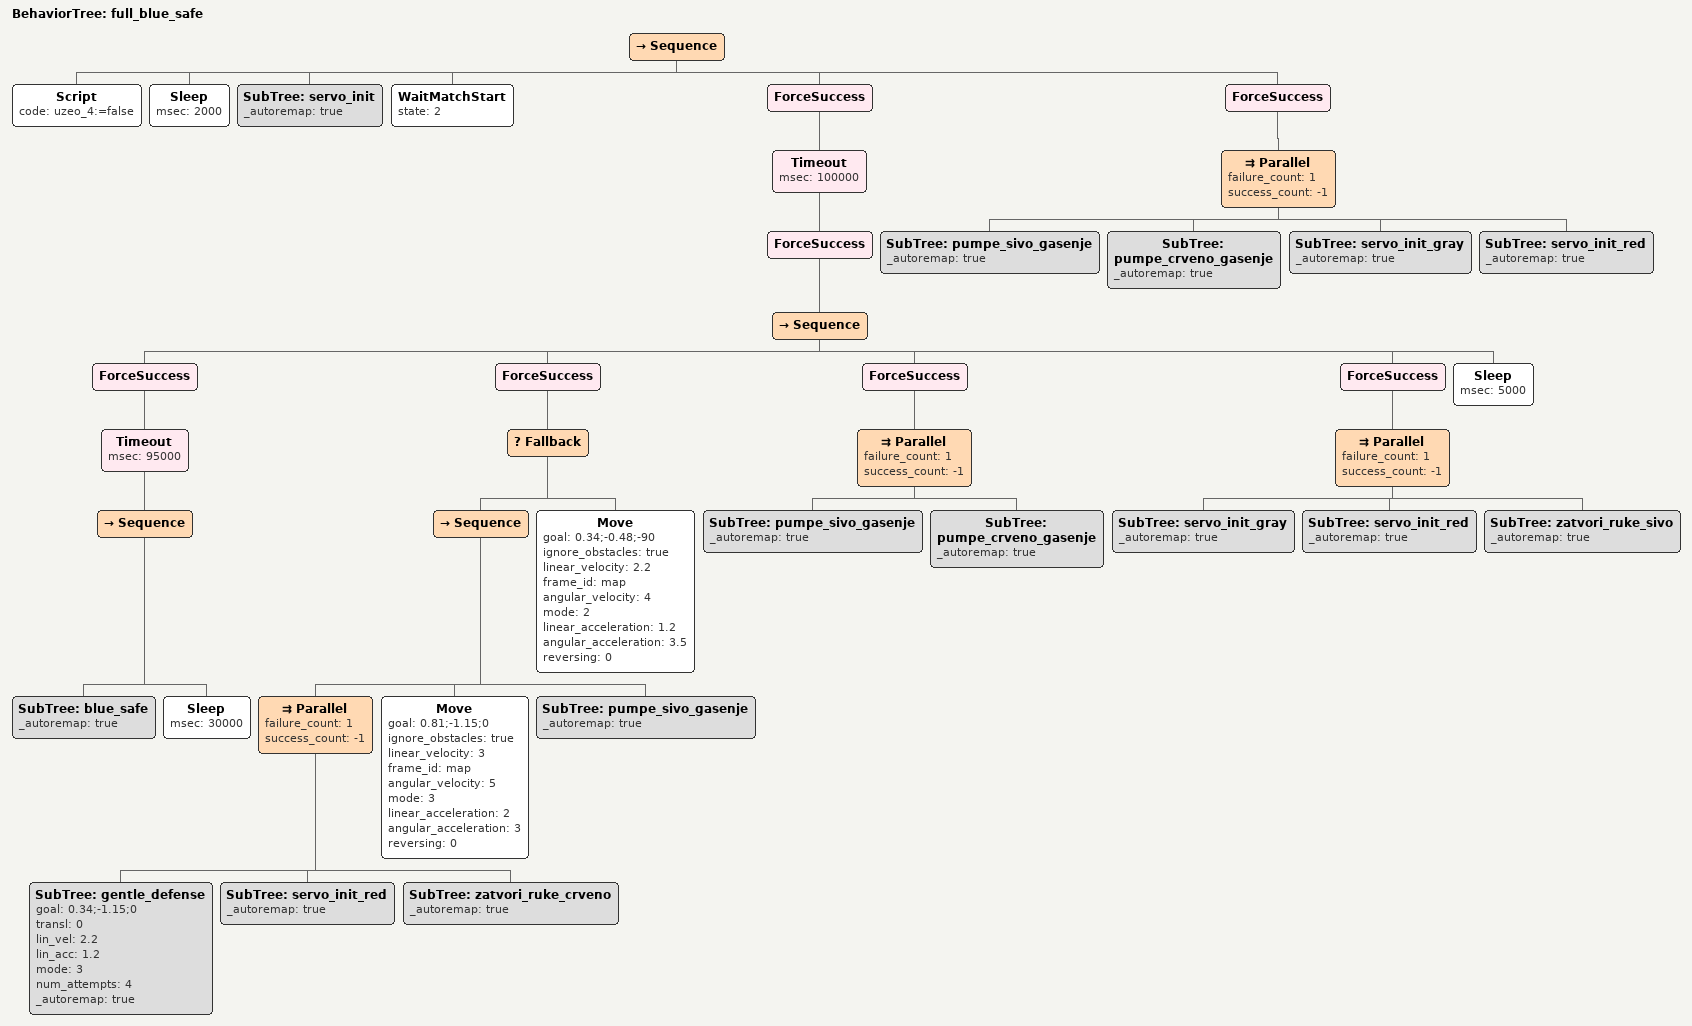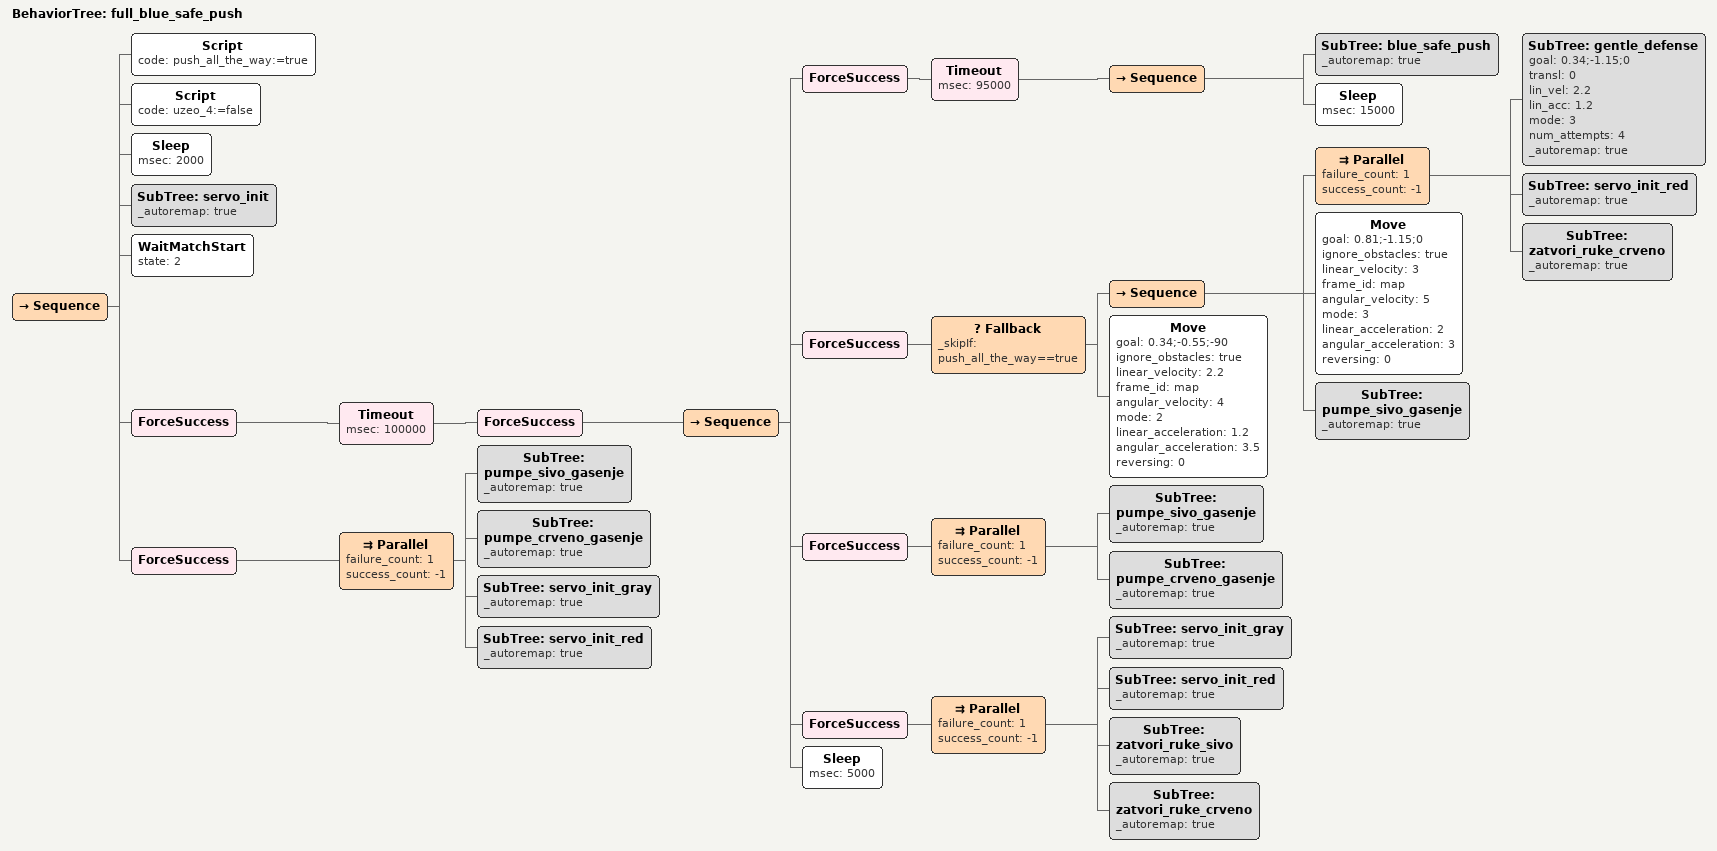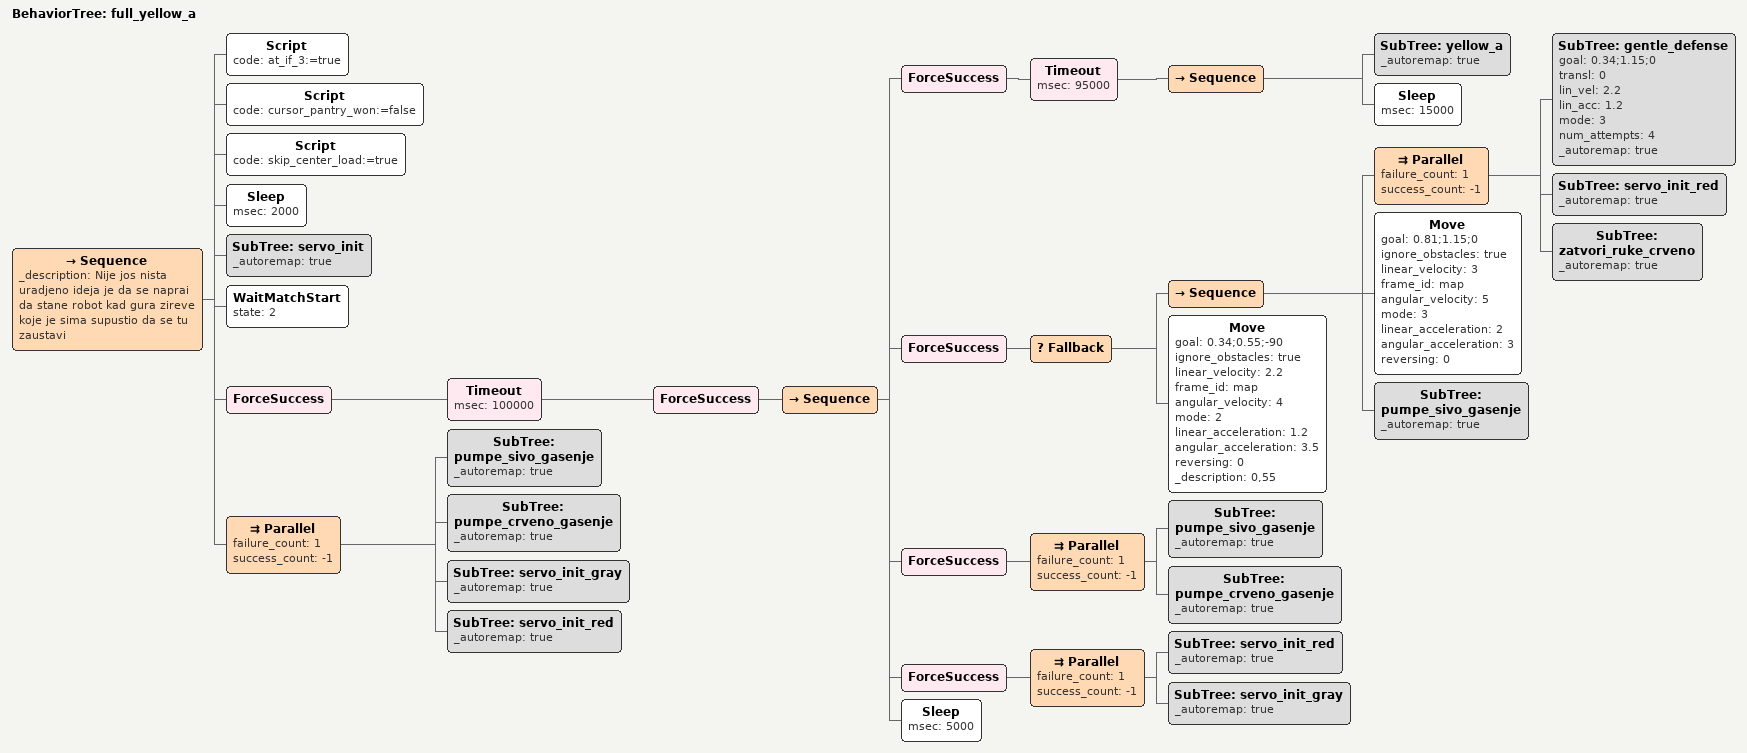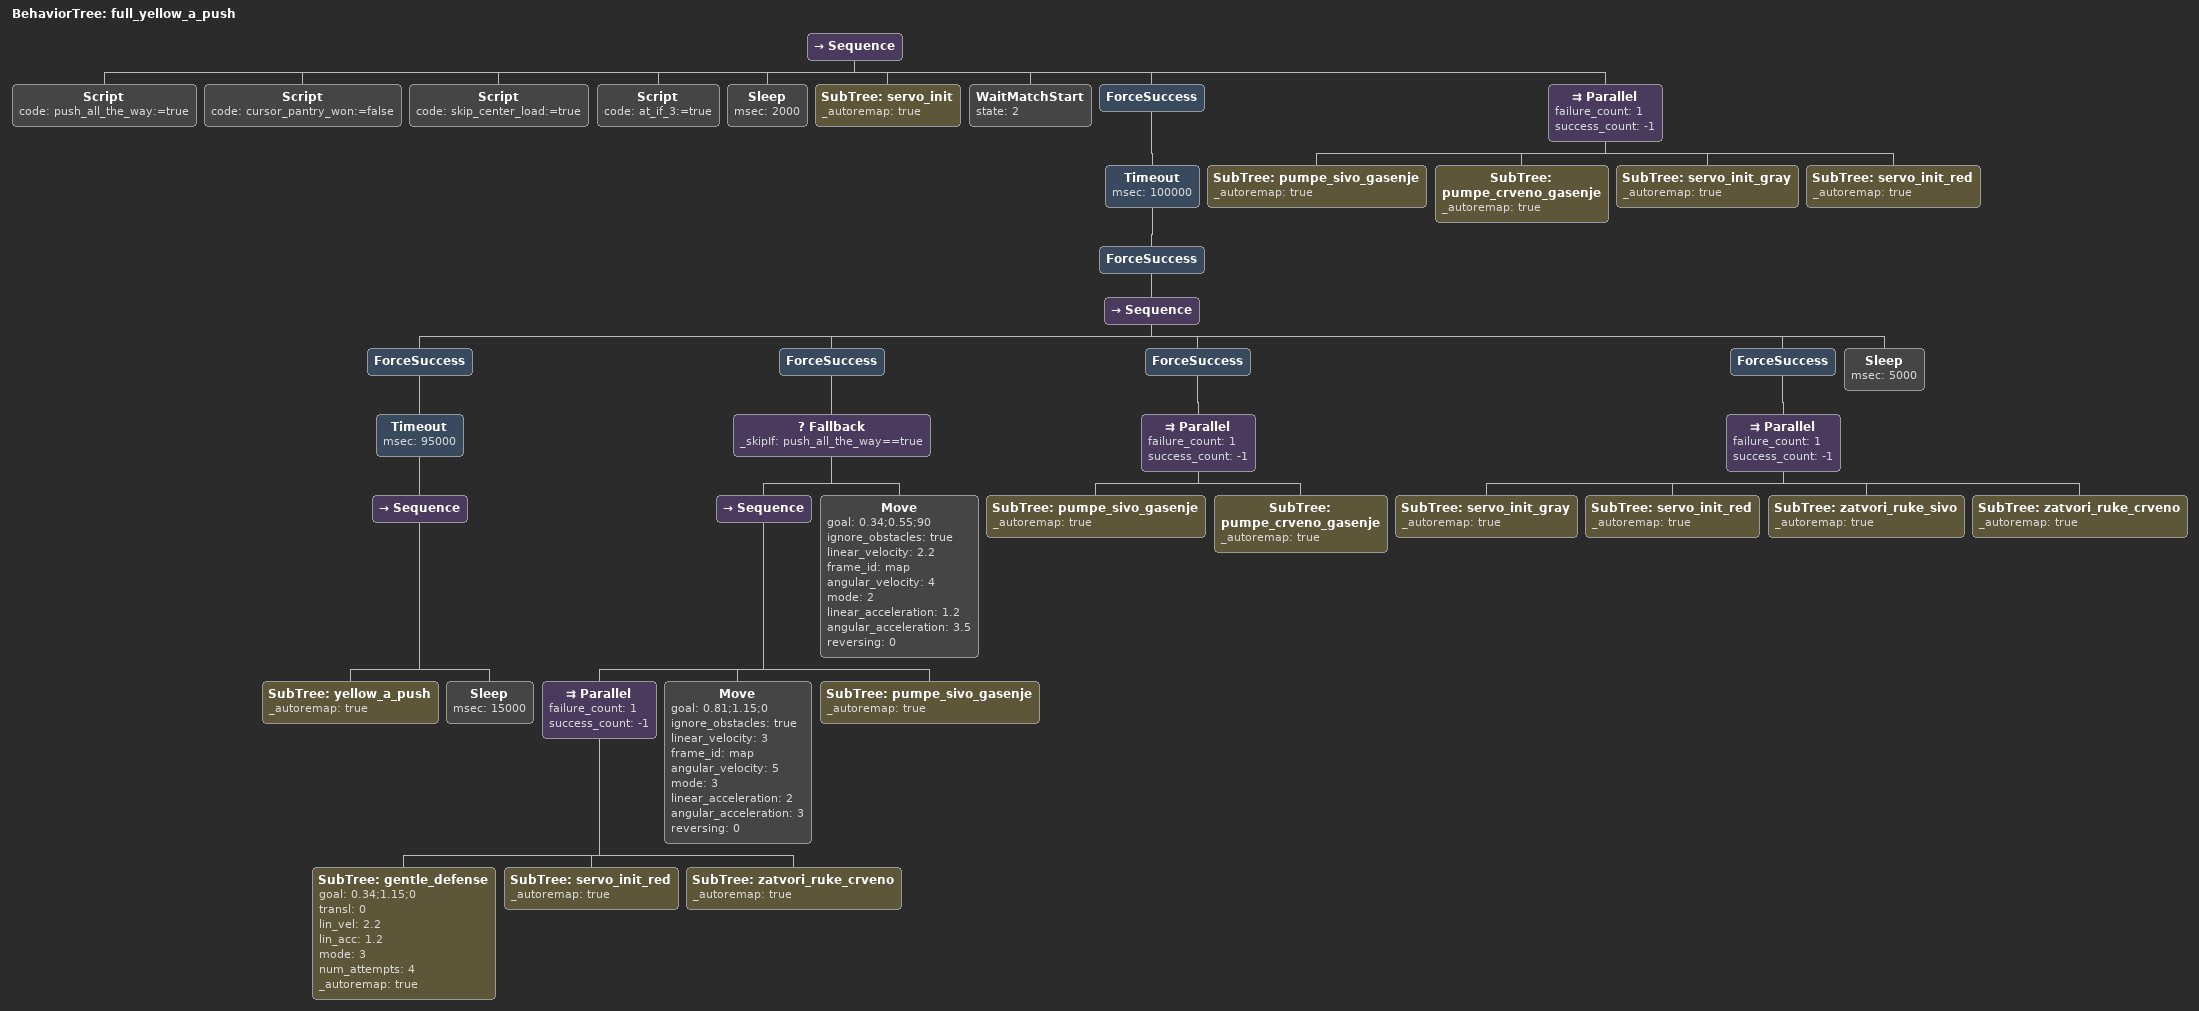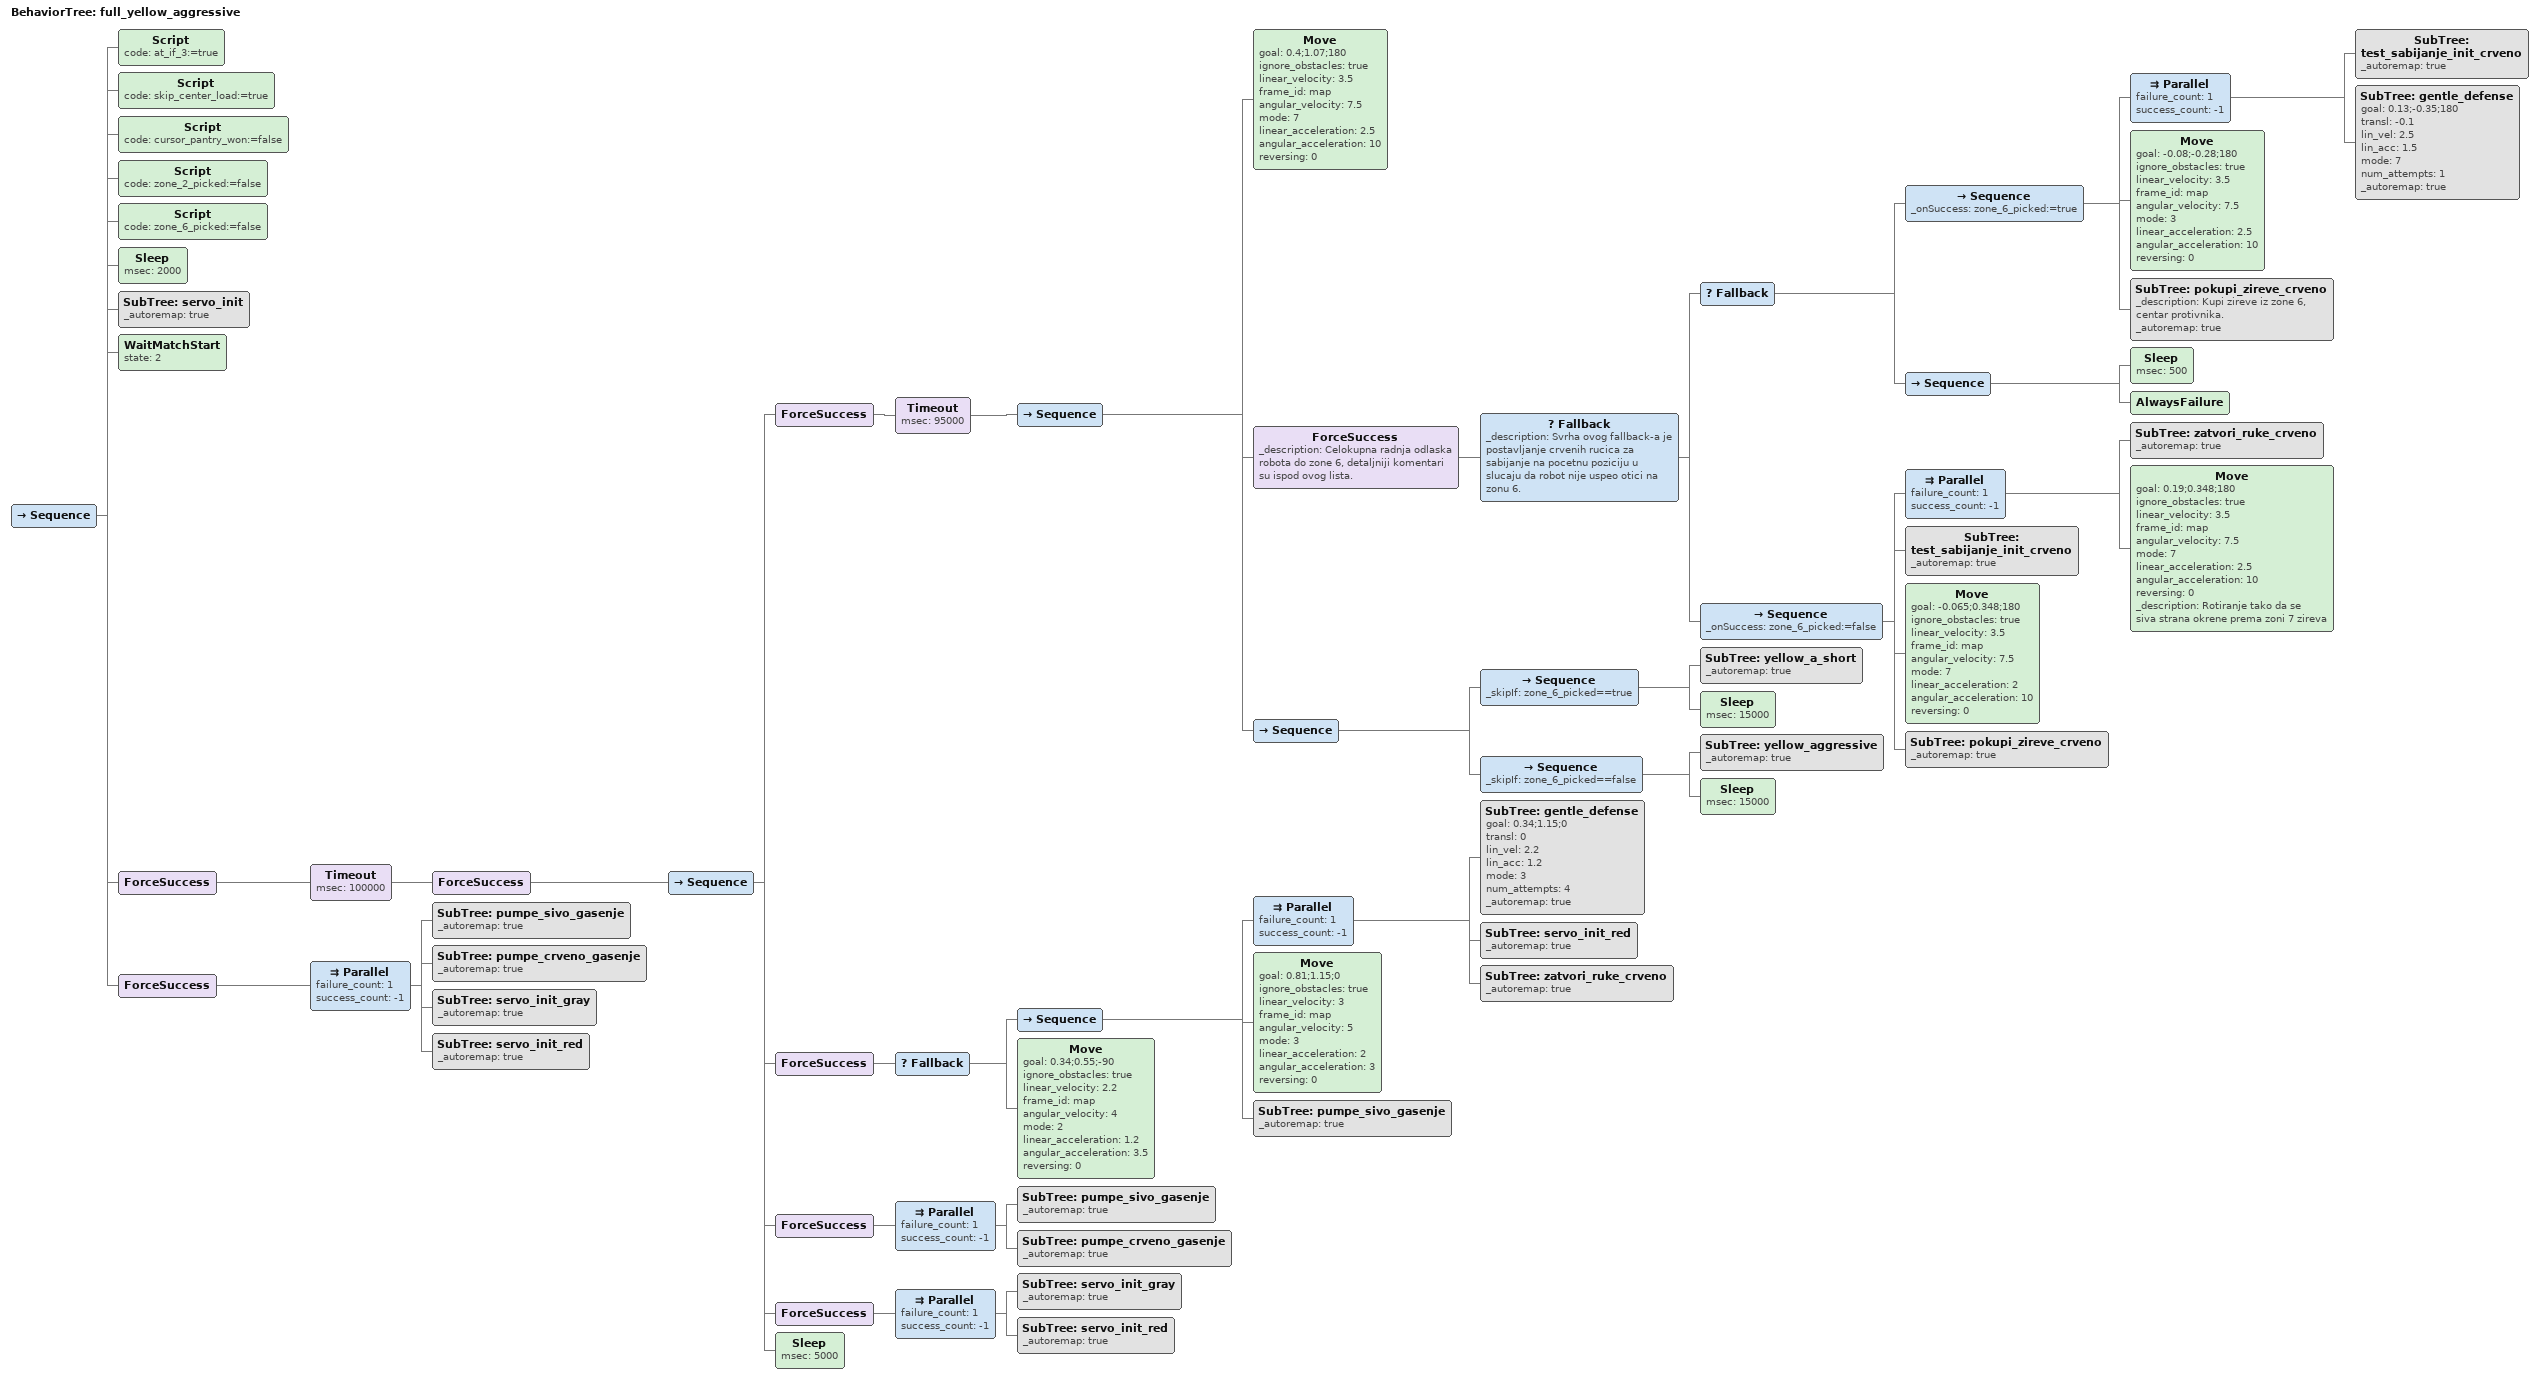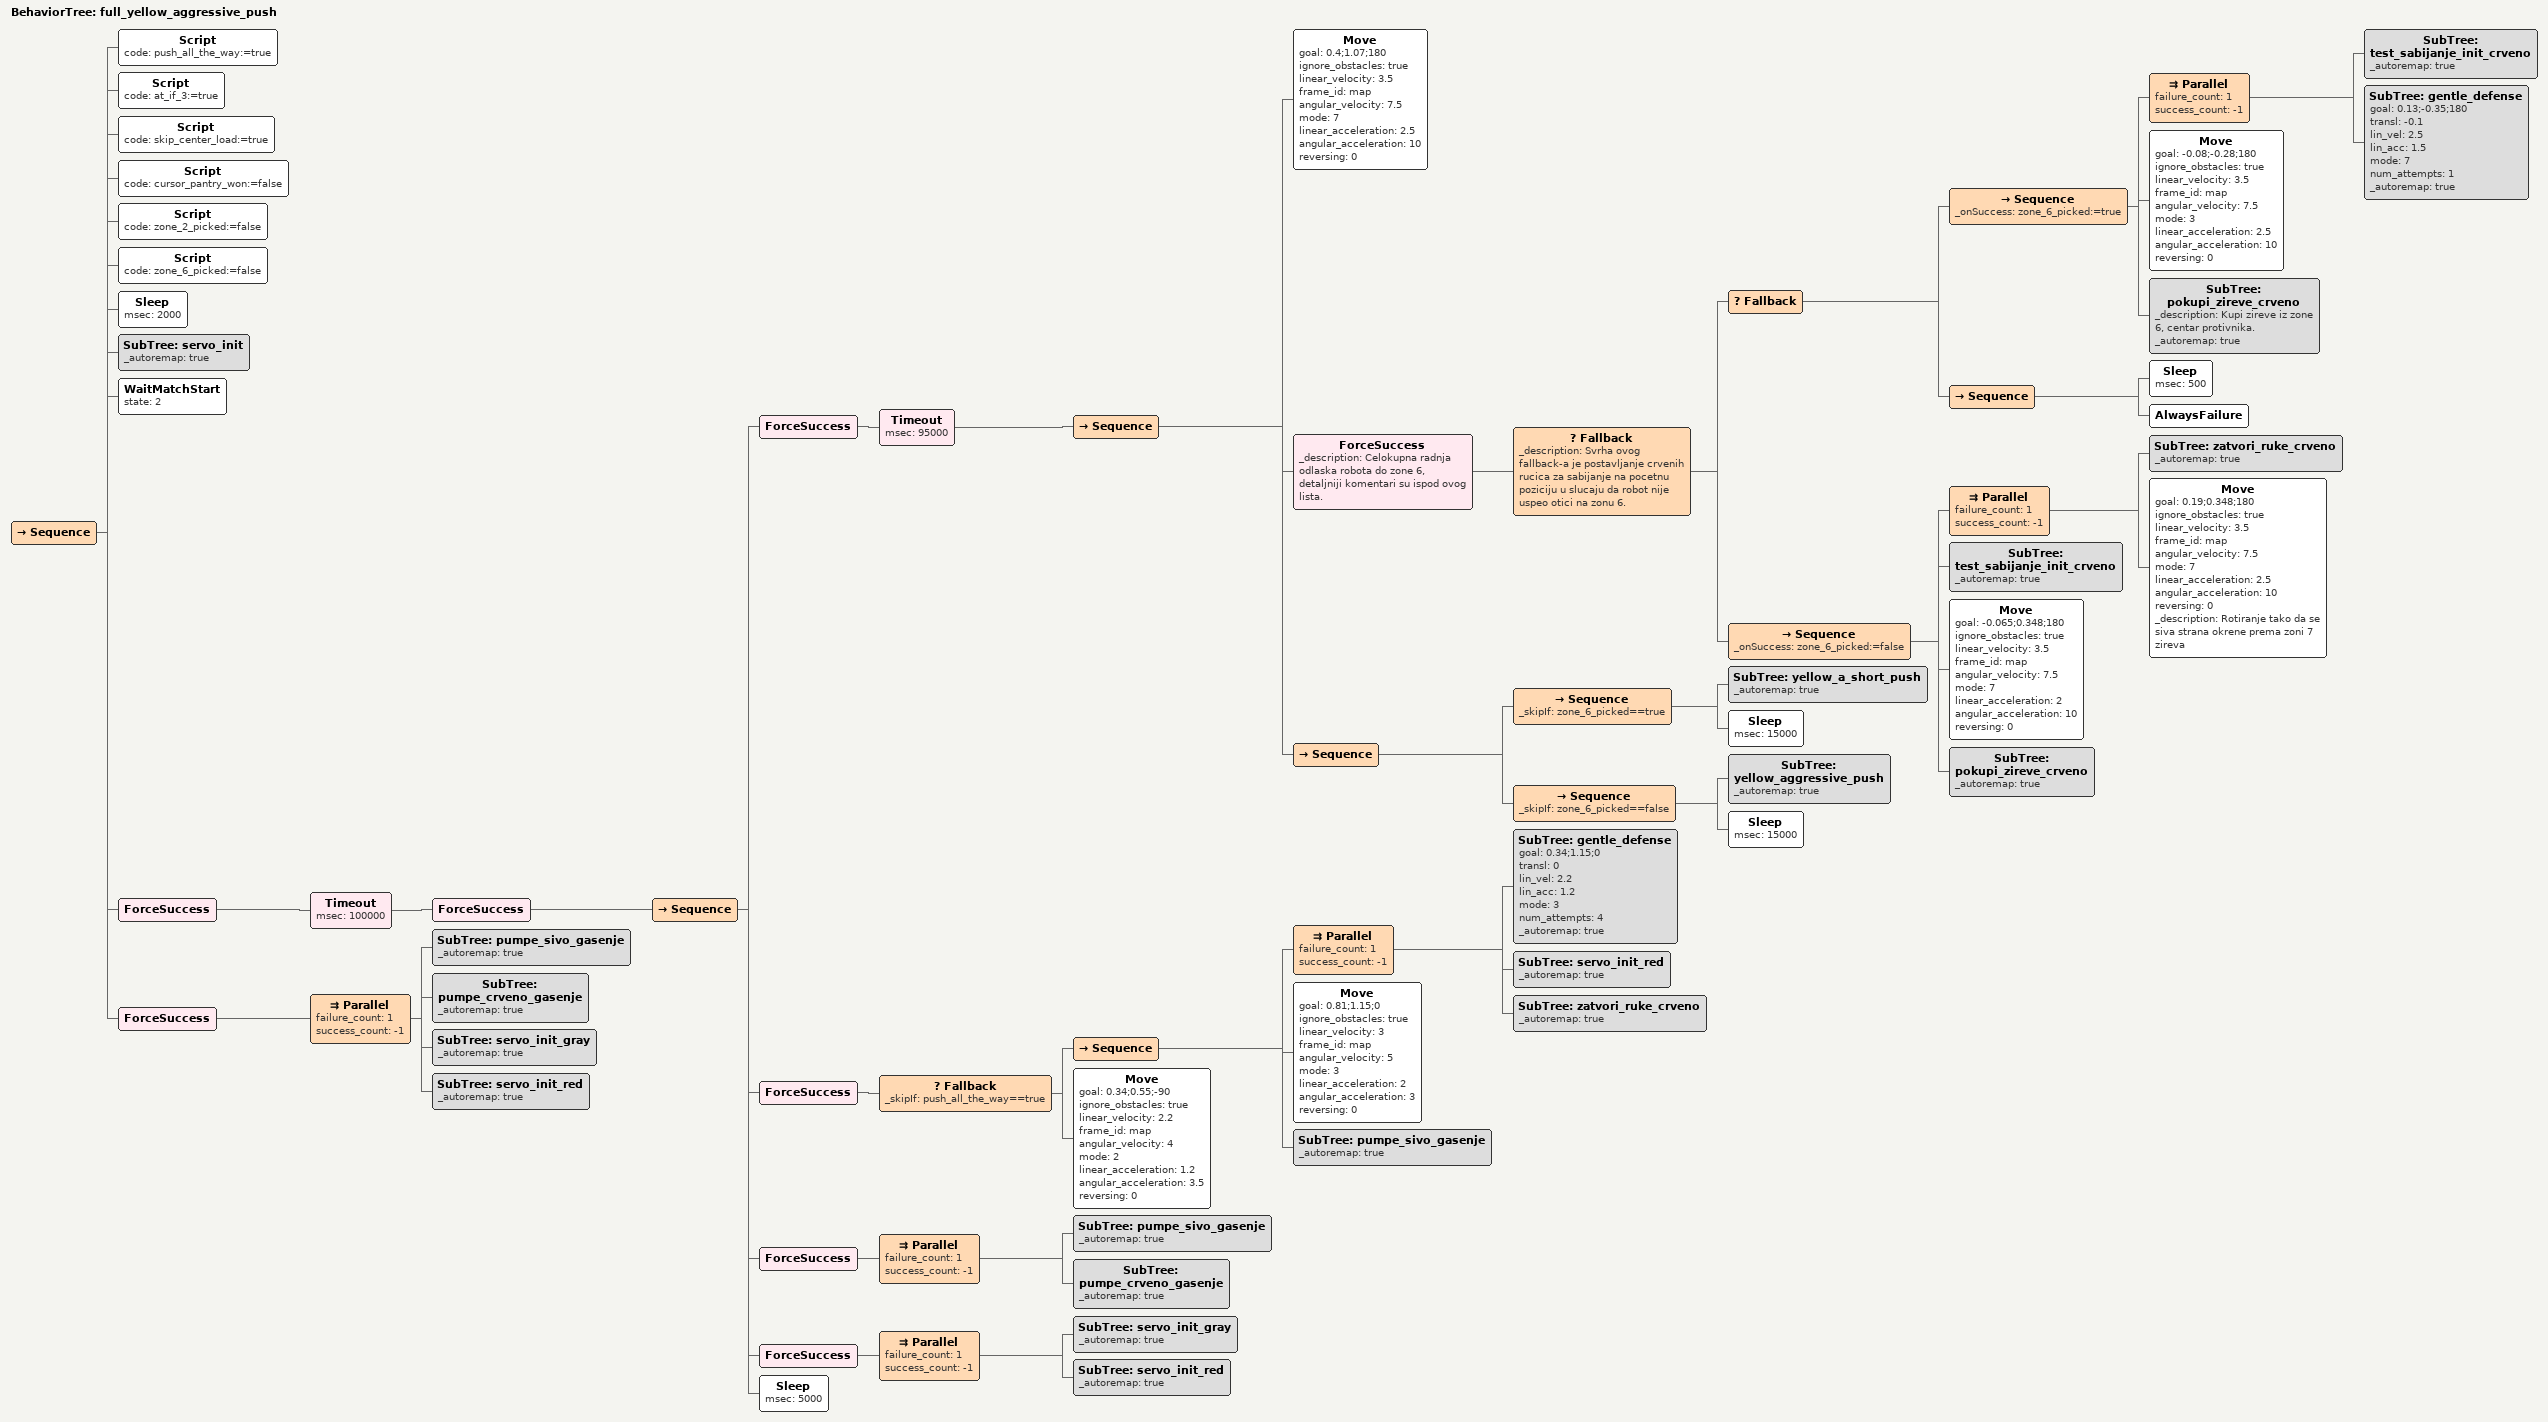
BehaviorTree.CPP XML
<BehaviorTree ID="full_blue_safe">
  <Sequence>
    <Script code="uzeo_4:=false"/>
    <Sleep msec="2000"/>
    <SubTree ID="servo_init" _autoremap="true"/>
    <WaitMatchStart state="2"/>
    <ForceSuccess>
      <Timeout msec="100000">
        <ForceSuccess>
          <Sequence>
            <ForceSuccess>
              <Timeout msec="95000">
                <Sequence>
                  <SubTree ID="blue_safe" _autoremap="true"/>
                  <Sleep msec="30000"/>
                </Sequence>
              </Timeout>
            </ForceSuccess>
            <ForceSuccess>
              <Fallback>
                <Sequence>
                  <Parallel failure_count="1" success_count="-1">
                    <SubTree ID="gentle_defense" goal="0.34;-1.15;0" transl="0" lin_vel="2.2" lin_acc="1.2" mode="3" num_attempts="4" _autoremap="true"/>
                    <SubTree ID="servo_init_red" _autoremap="true"/>
                    <SubTree ID="zatvori_ruke_crveno" _autoremap="true"/>
                  </Parallel>
                  <Move goal="0.81;-1.15;0" ignore_obstacles="true" linear_velocity="3" frame_id="map" angular_velocity="5" mode="3" linear_acceleration="2" angular_acceleration="3" reversing="0"/>
                  <SubTree ID="pumpe_sivo_gasenje" _autoremap="true"/>
                </Sequence>
                <Move goal="0.34;-0.48;-90" ignore_obstacles="true" linear_velocity="2.2" frame_id="map" angular_velocity="4" mode="2" linear_acceleration="1.2" angular_acceleration="3.5" reversing="0"/>
              </Fallback>
            </ForceSuccess>
            <ForceSuccess>
              <Parallel failure_count="1" success_count="-1">
                <SubTree ID="pumpe_sivo_gasenje" _autoremap="true"/>
                <SubTree ID="pumpe_crveno_gasenje" _autoremap="true"/>
              </Parallel>
            </ForceSuccess>
            <ForceSuccess>
              <Parallel failure_count="1" success_count="-1">
                <SubTree ID="servo_init_gray" _autoremap="true"/>
                <SubTree ID="servo_init_red" _autoremap="true"/>
                <SubTree ID="zatvori_ruke_sivo" _autoremap="true"/>
              </Parallel>
            </ForceSuccess>
            <Sleep msec="5000"/>
          </Sequence>
        </ForceSuccess>
      </Timeout>
    </ForceSuccess>
    <ForceSuccess>
      <Parallel failure_count="1" success_count="-1">
        <SubTree ID="pumpe_sivo_gasenje" _autoremap="true"/>
        <SubTree ID="pumpe_crveno_gasenje" _autoremap="true"/>
        <SubTree ID="servo_init_gray" _autoremap="true"/>
        <SubTree ID="servo_init_red" _autoremap="true"/>
      </Parallel>
    </ForceSuccess>
  </Sequence>
</BehaviorTree>

<BehaviorTree ID="full_blue_safe_push">
  <Sequence>
    <Script code="push_all_the_way:=true"/>
    <Script code="uzeo_4:=false"/>
    <Sleep msec="2000"/>
    <SubTree ID="servo_init" _autoremap="true"/>
    <WaitMatchStart state="2"/>
    <ForceSuccess>
      <Timeout msec="100000">
        <ForceSuccess>
          <Sequence>
            <ForceSuccess>
              <Timeout msec="95000">
                <Sequence>
                  <SubTree ID="blue_safe_push" _autoremap="true"/>
                  <Sleep msec="15000"/>
                </Sequence>
              </Timeout>
            </ForceSuccess>
            <ForceSuccess>
              <Fallback _skipIf="push_all_the_way==true">
                <Sequence>
                  <Parallel failure_count="1" success_count="-1">
                    <SubTree ID="gentle_defense" goal="0.34;-1.15;0" transl="0" lin_vel="2.2" lin_acc="1.2" mode="3" num_attempts="4" _autoremap="true"/>
                    <SubTree ID="servo_init_red" _autoremap="true"/>
                    <SubTree ID="zatvori_ruke_crveno" _autoremap="true"/>
                  </Parallel>
                  <Move goal="0.81;-1.15;0" ignore_obstacles="true" linear_velocity="3" frame_id="map" angular_velocity="5" mode="3" linear_acceleration="2" angular_acceleration="3" reversing="0"/>
                  <SubTree ID="pumpe_sivo_gasenje" _autoremap="true"/>
                </Sequence>
                <Move goal="0.34;-0.55;-90" ignore_obstacles="true" linear_velocity="2.2" frame_id="map" angular_velocity="4" mode="2" linear_acceleration="1.2" angular_acceleration="3.5" reversing="0"/>
              </Fallback>
            </ForceSuccess>
            <ForceSuccess>
              <Parallel failure_count="1" success_count="-1">
                <SubTree ID="pumpe_sivo_gasenje" _autoremap="true"/>
                <SubTree ID="pumpe_crveno_gasenje" _autoremap="true"/>
              </Parallel>
            </ForceSuccess>
            <ForceSuccess>
              <Parallel failure_count="1" success_count="-1">
                <SubTree ID="servo_init_gray" _autoremap="true"/>
                <SubTree ID="servo_init_red" _autoremap="true"/>
                <SubTree ID="zatvori_ruke_sivo" _autoremap="true"/>
                <SubTree ID="zatvori_ruke_crveno" _autoremap="true"/>
              </Parallel>
            </ForceSuccess>
            <Sleep msec="5000"/>
          </Sequence>
        </ForceSuccess>
      </Timeout>
    </ForceSuccess>
    <ForceSuccess>
      <Parallel failure_count="1" success_count="-1">
        <SubTree ID="pumpe_sivo_gasenje" _autoremap="true"/>
        <SubTree ID="pumpe_crveno_gasenje" _autoremap="true"/>
        <SubTree ID="servo_init_gray" _autoremap="true"/>
        <SubTree ID="servo_init_red" _autoremap="true"/>
      </Parallel>
    </ForceSuccess>
  </Sequence>
</BehaviorTree>

<BehaviorTree ID="full_yellow_a">
  <Sequence _description="Nije jos nista uradjeno ideja je da se naprai da stane robot kad gura zireve koje je sima supustio da se tu zaustavi">
    <Script code="at_if_3:=true"/>
    <Script code="cursor_pantry_won:=false"/>
    <Script code="skip_center_load:=true"/>
    <Sleep msec="2000"/>
    <SubTree ID="servo_init" _autoremap="true"/>
    <WaitMatchStart state="2"/>
    <ForceSuccess>
      <Timeout msec="100000">
        <ForceSuccess>
          <Sequence>
            <ForceSuccess>
              <Timeout msec="95000">
                <Sequence>
                  <SubTree ID="yellow_a" _autoremap="true"/>
                  <Sleep msec="15000"/>
                </Sequence>
              </Timeout>
            </ForceSuccess>
            <ForceSuccess>
              <Fallback>
                <Sequence>
                  <Parallel failure_count="1" success_count="-1">
                    <SubTree ID="gentle_defense" goal="0.34;1.15;0" transl="0" lin_vel="2.2" lin_acc="1.2" mode="3" num_attempts="4" _autoremap="true"/>
                    <SubTree ID="servo_init_red" _autoremap="true"/>
                    <SubTree ID="zatvori_ruke_crveno" _autoremap="true"/>
                  </Parallel>
                  <Move goal="0.81;1.15;0" ignore_obstacles="true" linear_velocity="3" frame_id="map" angular_velocity="5" mode="3" linear_acceleration="2" angular_acceleration="3" reversing="0"/>
                  <SubTree ID="pumpe_sivo_gasenje" _autoremap="true"/>
                </Sequence>
                <Move goal="0.34;0.55;-90" ignore_obstacles="true" linear_velocity="2.2" frame_id="map" angular_velocity="4" mode="2" linear_acceleration="1.2" angular_acceleration="3.5" reversing="0" _description="0,55"/>
              </Fallback>
            </ForceSuccess>
            <ForceSuccess>
              <Parallel failure_count="1" success_count="-1">
                <SubTree ID="pumpe_sivo_gasenje" _autoremap="true"/>
                <SubTree ID="pumpe_crveno_gasenje" _autoremap="true"/>
              </Parallel>
            </ForceSuccess>
            <ForceSuccess>
              <Parallel failure_count="1" success_count="-1">
                <SubTree ID="servo_init_red" _autoremap="true"/>
                <SubTree ID="servo_init_gray" _autoremap="true"/>
              </Parallel>
            </ForceSuccess>
            <Sleep msec="5000"/>
          </Sequence>
        </ForceSuccess>
      </Timeout>
    </ForceSuccess>
    <Parallel failure_count="1" success_count="-1">
      <SubTree ID="pumpe_sivo_gasenje" _autoremap="true"/>
      <SubTree ID="pumpe_crveno_gasenje" _autoremap="true"/>
      <SubTree ID="servo_init_gray" _autoremap="true"/>
      <SubTree ID="servo_init_red" _autoremap="true"/>
    </Parallel>
  </Sequence>
</BehaviorTree>

<BehaviorTree ID="full_yellow_a_push">
  <Sequence>
    <Script code="push_all_the_way:=true"/>
    <Script code="cursor_pantry_won:=false"/>
    <Script code="skip_center_load:=true"/>
    <Script code="at_if_3:=true"/>
    <Sleep msec="2000"/>
    <SubTree ID="servo_init" _autoremap="true"/>
    <WaitMatchStart state="2"/>
    <ForceSuccess>
      <Timeout msec="100000">
        <ForceSuccess>
          <Sequence>
            <ForceSuccess>
              <Timeout msec="95000">
                <Sequence>
                  <SubTree ID="yellow_a_push" _autoremap="true"/>
                  <Sleep msec="15000"/>
                </Sequence>
              </Timeout>
            </ForceSuccess>
            <ForceSuccess>
              <Fallback _skipIf="push_all_the_way==true">
                <Sequence>
                  <Parallel failure_count="1" success_count="-1">
                    <SubTree ID="gentle_defense" goal="0.34;1.15;0" transl="0" lin_vel="2.2" lin_acc="1.2" mode="3" num_attempts="4" _autoremap="true"/>
                    <SubTree ID="servo_init_red" _autoremap="true"/>
                    <SubTree ID="zatvori_ruke_crveno" _autoremap="true"/>
                  </Parallel>
                  <Move goal="0.81;1.15;0" ignore_obstacles="true" linear_velocity="3" frame_id="map" angular_velocity="5" mode="3" linear_acceleration="2" angular_acceleration="3" reversing="0"/>
                  <SubTree ID="pumpe_sivo_gasenje" _autoremap="true"/>
                </Sequence>
                <Move goal="0.34;0.55;90" ignore_obstacles="true" linear_velocity="2.2" frame_id="map" angular_velocity="4" mode="2" linear_acceleration="1.2" angular_acceleration="3.5" reversing="0"/>
              </Fallback>
            </ForceSuccess>
            <ForceSuccess>
              <Parallel failure_count="1" success_count="-1">
                <SubTree ID="pumpe_sivo_gasenje" _autoremap="true"/>
                <SubTree ID="pumpe_crveno_gasenje" _autoremap="true"/>
              </Parallel>
            </ForceSuccess>
            <ForceSuccess>
              <Parallel failure_count="1" success_count="-1">
                <SubTree ID="servo_init_gray" _autoremap="true"/>
                <SubTree ID="servo_init_red" _autoremap="true"/>
                <SubTree ID="zatvori_ruke_sivo" _autoremap="true"/>
                <SubTree ID="zatvori_ruke_crveno" _autoremap="true"/>
              </Parallel>
            </ForceSuccess>
            <Sleep msec="5000"/>
          </Sequence>
        </ForceSuccess>
      </Timeout>
    </ForceSuccess>
    <Parallel failure_count="1" success_count="-1">
      <SubTree ID="pumpe_sivo_gasenje" _autoremap="true"/>
      <SubTree ID="pumpe_crveno_gasenje" _autoremap="true"/>
      <SubTree ID="servo_init_gray" _autoremap="true"/>
      <SubTree ID="servo_init_red" _autoremap="true"/>
    </Parallel>
  </Sequence>
</BehaviorTree>

<BehaviorTree ID="full_yellow_aggressive">
  <Sequence>
    <Script code="at_if_3:=true"/>
    <Script code="skip_center_load:=true"/>
    <Script code="cursor_pantry_won:=false"/>
    <Script code="zone_2_picked:=false"/>
    <Script code="zone_6_picked:=false"/>
    <Sleep msec="2000"/>
    <SubTree ID="servo_init" _autoremap="true"/>
    <WaitMatchStart state="2"/>
    <ForceSuccess>
      <Timeout msec="100000">
        <ForceSuccess>
          <Sequence>
            <ForceSuccess>
              <Timeout msec="95000">
                <Sequence>
                  <Move goal="0.4;1.07;180" ignore_obstacles="true" linear_velocity="3.5" frame_id="map" angular_velocity="7.5" mode="7" linear_acceleration="2.5" angular_acceleration="10" reversing="0"/>
                  <ForceSuccess _description="Celokupna radnja odlaska robota do zone 6, detaljniji komentari su ispod ovog lista.">
                    <Fallback _description="Svrha ovog fallback-a je postavljanje crvenih rucica za sabijanje na pocetnu poziciju u slucaju da robot nije uspeo otici na zonu 6.">
                      <Fallback>
                        <Sequence _onSuccess="zone_6_picked:=true">
                          <Parallel failure_count="1" success_count="-1">
                            <SubTree ID="test_sabijanje_init_crveno" _autoremap="true"/>
                            <SubTree ID="gentle_defense" goal="0.13;-0.35;180" transl="-0.1" lin_vel="2.5" lin_acc="1.5" mode="7" num_attempts="1" _autoremap="true"/>
                          </Parallel>
                          <Move goal="-0.08;-0.28;180" ignore_obstacles="true" linear_velocity="3.5" frame_id="map" angular_velocity="7.5" mode="3" linear_acceleration="2.5" angular_acceleration="10" reversing="0"/>
                          <SubTree ID="pokupi_zireve_crveno" _description="Kupi zireve iz zone 6, centar protivnika." _autoremap="true"/>
                        </Sequence>
                        <Sequence>
                          <Sleep msec="500"/>
                          <AlwaysFailure/>
                        </Sequence>
                      </Fallback>
                      <Sequence _onSuccess="zone_6_picked:=false">
                        <Parallel failure_count="1" success_count="-1">
                          <SubTree ID="zatvori_ruke_crveno" _autoremap="true"/>
                          <Move goal="0.19;0.348;180" ignore_obstacles="true" linear_velocity="3.5" frame_id="map" angular_velocity="7.5" mode="7" linear_acceleration="2.5" angular_acceleration="10" reversing="0" _description="Rotiranje tako da se siva strana okrene prema zoni 7 zireva"/>
                        </Parallel>
                        <SubTree ID="test_sabijanje_init_crveno" _autoremap="true"/>
                        <Move goal="-0.065;0.348;180" ignore_obstacles="true" linear_velocity="3.5" frame_id="map" angular_velocity="7.5" mode="7" linear_acceleration="2" angular_acceleration="10" reversing="0"/>
                        <SubTree ID="pokupi_zireve_crveno" _autoremap="true"/>
                      </Sequence>
                    </Fallback>
                  </ForceSuccess>
                  <Sequence>
                    <Sequence _skipIf="zone_6_picked==true">
                      <SubTree ID="yellow_a_short" _autoremap="true"/>
                      <Sleep msec="15000"/>
                    </Sequence>
                    <Sequence _skipIf="zone_6_picked==false">
                      <SubTree ID="yellow_aggressive" _autoremap="true"/>
                      <Sleep msec="15000"/>
                    </Sequence>
                  </Sequence>
                </Sequence>
              </Timeout>
            </ForceSuccess>
            <ForceSuccess>
              <Fallback>
                <Sequence>
                  <Parallel failure_count="1" success_count="-1">
                    <SubTree ID="gentle_defense" goal="0.34;1.15;0" transl="0" lin_vel="2.2" lin_acc="1.2" mode="3" num_attempts="4" _autoremap="true"/>
                    <SubTree ID="servo_init_red" _autoremap="true"/>
                    <SubTree ID="zatvori_ruke_crveno" _autoremap="true"/>
                  </Parallel>
                  <Move goal="0.81;1.15;0" ignore_obstacles="true" linear_velocity="3" frame_id="map" angular_velocity="5" mode="3" linear_acceleration="2" angular_acceleration="3" reversing="0"/>
                  <SubTree ID="pumpe_sivo_gasenje" _autoremap="true"/>
                </Sequence>
                <Move goal="0.34;0.55;-90" ignore_obstacles="true" linear_velocity="2.2" frame_id="map" angular_velocity="4" mode="2" linear_acceleration="1.2" angular_acceleration="3.5" reversing="0"/>
              </Fallback>
            </ForceSuccess>
            <ForceSuccess>
              <Parallel failure_count="1" success_count="-1">
                <SubTree ID="pumpe_sivo_gasenje" _autoremap="true"/>
                <SubTree ID="pumpe_crveno_gasenje" _autoremap="true"/>
              </Parallel>
            </ForceSuccess>
            <ForceSuccess>
              <Parallel failure_count="1" success_count="-1">
                <SubTree ID="servo_init_gray" _autoremap="true"/>
                <SubTree ID="servo_init_red" _autoremap="true"/>
              </Parallel>
            </ForceSuccess>
            <Sleep msec="5000"/>
          </Sequence>
        </ForceSuccess>
      </Timeout>
    </ForceSuccess>
    <ForceSuccess>
      <Parallel failure_count="1" success_count="-1">
        <SubTree ID="pumpe_sivo_gasenje" _autoremap="true"/>
        <SubTree ID="pumpe_crveno_gasenje" _autoremap="true"/>
        <SubTree ID="servo_init_gray" _autoremap="true"/>
        <SubTree ID="servo_init_red" _autoremap="true"/>
      </Parallel>
    </ForceSuccess>
  </Sequence>
</BehaviorTree>

<BehaviorTree ID="full_yellow_aggressive_push">
  <Sequence>
    <Script code="push_all_the_way:=true"/>
    <Script code="at_if_3:=true"/>
    <Script code="skip_center_load:=true"/>
    <Script code="cursor_pantry_won:=false"/>
    <Script code="zone_2_picked:=false"/>
    <Script code="zone_6_picked:=false"/>
    <Sleep msec="2000"/>
    <SubTree ID="servo_init" _autoremap="true"/>
    <WaitMatchStart state="2"/>
    <ForceSuccess>
      <Timeout msec="100000">
        <ForceSuccess>
          <Sequence>
            <ForceSuccess>
              <Timeout msec="95000">
                <Sequence>
                  <Move goal="0.4;1.07;180" ignore_obstacles="true" linear_velocity="3.5" frame_id="map" angular_velocity="7.5" mode="7" linear_acceleration="2.5" angular_acceleration="10" reversing="0"/>
                  <ForceSuccess _description="Celokupna radnja odlaska robota do zone 6, detaljniji komentari su ispod ovog lista.">
                    <Fallback _description="Svrha ovog fallback-a je postavljanje crvenih rucica za sabijanje na pocetnu poziciju u slucaju da robot nije uspeo otici na zonu 6.">
                      <Fallback>
                        <Sequence _onSuccess="zone_6_picked:=true">
                          <Parallel failure_count="1" success_count="-1">
                            <SubTree ID="test_sabijanje_init_crveno" _autoremap="true"/>
                            <SubTree ID="gentle_defense" goal="0.13;-0.35;180" transl="-0.1" lin_vel="2.5" lin_acc="1.5" mode="7" num_attempts="1" _autoremap="true"/>
                          </Parallel>
                          <Move goal="-0.08;-0.28;180" ignore_obstacles="true" linear_velocity="3.5" frame_id="map" angular_velocity="7.5" mode="3" linear_acceleration="2.5" angular_acceleration="10" reversing="0"/>
                          <SubTree ID="pokupi_zireve_crveno" _description="Kupi zireve iz zone 6, centar protivnika." _autoremap="true"/>
                        </Sequence>
                        <Sequence>
                          <Sleep msec="500"/>
                          <AlwaysFailure/>
                        </Sequence>
                      </Fallback>
                      <Sequence _onSuccess="zone_6_picked:=false">
                        <Parallel failure_count="1" success_count="-1">
                          <SubTree ID="zatvori_ruke_crveno" _autoremap="true"/>
                          <Move goal="0.19;0.348;180" ignore_obstacles="true" linear_velocity="3.5" frame_id="map" angular_velocity="7.5" mode="7" linear_acceleration="2.5" angular_acceleration="10" reversing="0" _description="Rotiranje tako da se siva strana okrene prema zoni 7 zireva"/>
                        </Parallel>
                        <SubTree ID="test_sabijanje_init_crveno" _autoremap="true"/>
                        <Move goal="-0.065;0.348;180" ignore_obstacles="true" linear_velocity="3.5" frame_id="map" angular_velocity="7.5" mode="7" linear_acceleration="2" angular_acceleration="10" reversing="0"/>
                        <SubTree ID="pokupi_zireve_crveno" _autoremap="true"/>
                      </Sequence>
                    </Fallback>
                  </ForceSuccess>
                  <Sequence>
                    <Sequence _skipIf="zone_6_picked==true">
                      <SubTree ID="yellow_a_short_push" _autoremap="true"/>
                      <Sleep msec="15000"/>
                    </Sequence>
                    <Sequence _skipIf="zone_6_picked==false">
                      <SubTree ID="yellow_aggressive_push" _autoremap="true"/>
                      <Sleep msec="15000"/>
                    </Sequence>
                  </Sequence>
                </Sequence>
              </Timeout>
            </ForceSuccess>
            <ForceSuccess>
              <Fallback _skipIf="push_all_the_way==true">
                <Sequence>
                  <Parallel failure_count="1" success_count="-1">
                    <SubTree ID="gentle_defense" goal="0.34;1.15;0" transl="0" lin_vel="2.2" lin_acc="1.2" mode="3" num_attempts="4" _autoremap="true"/>
                    <SubTree ID="servo_init_red" _autoremap="true"/>
                    <SubTree ID="zatvori_ruke_crveno" _autoremap="true"/>
                  </Parallel>
                  <Move goal="0.81;1.15;0" ignore_obstacles="true" linear_velocity="3" frame_id="map" angular_velocity="5" mode="3" linear_acceleration="2" angular_acceleration="3" reversing="0"/>
                  <SubTree ID="pumpe_sivo_gasenje" _autoremap="true"/>
                </Sequence>
                <Move goal="0.34;0.55;-90" ignore_obstacles="true" linear_velocity="2.2" frame_id="map" angular_velocity="4" mode="2" linear_acceleration="1.2" angular_acceleration="3.5" reversing="0"/>
              </Fallback>
            </ForceSuccess>
            <ForceSuccess>
              <Parallel failure_count="1" success_count="-1">
                <SubTree ID="pumpe_sivo_gasenje" _autoremap="true"/>
                <SubTree ID="pumpe_crveno_gasenje" _autoremap="true"/>
              </Parallel>
            </ForceSuccess>
            <ForceSuccess>
              <Parallel failure_count="1" success_count="-1">
                <SubTree ID="servo_init_gray" _autoremap="true"/>
                <SubTree ID="servo_init_red" _autoremap="true"/>
              </Parallel>
            </ForceSuccess>
            <Sleep msec="5000"/>
          </Sequence>
        </ForceSuccess>
      </Timeout>
    </ForceSuccess>
    <ForceSuccess>
      <Parallel failure_count="1" success_count="-1">
        <SubTree ID="pumpe_sivo_gasenje" _autoremap="true"/>
        <SubTree ID="pumpe_crveno_gasenje" _autoremap="true"/>
        <SubTree ID="servo_init_gray" _autoremap="true"/>
        <SubTree ID="servo_init_red" _autoremap="true"/>
      </Parallel>
    </ForceSuccess>
  </Sequence>
</BehaviorTree>
